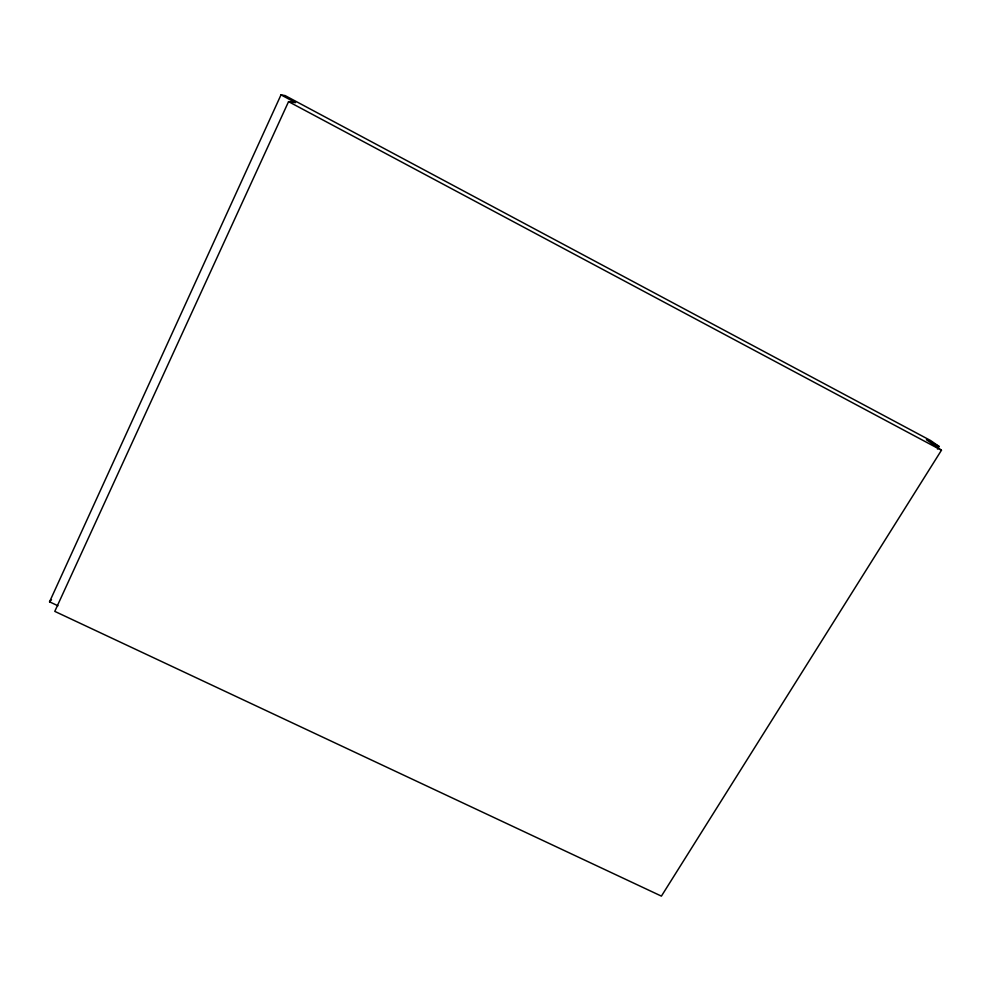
<?xml version="1.0" encoding="UTF-8"?>
<svg xmlns="http://www.w3.org/2000/svg" width="991" height="991" viewBox="0 0 991 991"><rect width="100%" height="100%" fill="white"/><g stroke="black" fill="none" stroke-linecap="round" stroke-linejoin="round"><path stroke-width="1.49" d="M57.949 605.774L49.55 601.822L280.998 94.876L285.074 95.57L930.698 440.586L939.072 446.445L937.436 449.059M280.998 94.876L295.553 102.643L288.554 101.639L54.778 611.373L661.406 896.124L941.45 450.248L926.412 439.682L939.072 446.445M49.55 601.822L51.507 599.704M288.554 101.639L941.45 450.248"/></g></svg>
